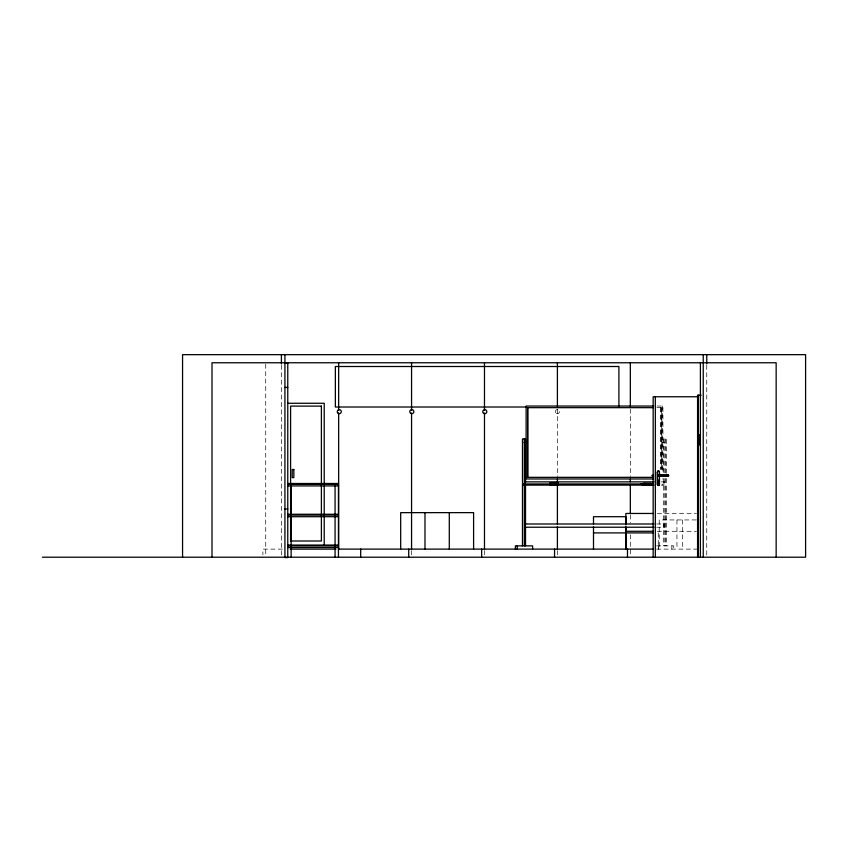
<?xml version="1.0" encoding="UTF-8"?>
<svg xmlns="http://www.w3.org/2000/svg" width="848" height="848" viewBox="0 0 848 848"><rect width="100%" height="100%" fill="white"/><g stroke="black" fill="none" stroke-linecap="round" stroke-linejoin="round"><path stroke-width="0.64" stroke-dasharray="4.24 3.18" d="M664.673 442.645C665.076 442.794 662.118 441.946 662.511 442.677M657.062 406.044L662.935 406.044L662.935 472.453M656.882 407.665L661.419 407.665L661.419 469.453M662.553 442.2L664.662 442.327M664.684 442.433L662.511 442.37L664.684 442.539M662.564 442.836L664.631 442.815M662.352 478.961L662.935 478.961M661.292 481.865L664.503 481.865L664.503 485.109L661.292 485.109M657.242 513.464L696.473 513.464M696.314 519.941L659.225 519.941L659.225 549.112M656.617 523.99L664.503 523.99L664.503 527.233L656.617 527.233M657.242 531.283L696.473 531.283M656.553 545.868L673.757 545.868L673.757 549.112M282.426 549.112L262.891 549.112L262.891 554.899M656.553 549.112L699.091 549.112M662.065 483.954L662.479 485.109M706.755 365.255L706.755 555.885M682.396 519.941L682.396 549.112M676.948 519.941L676.948 549.112M671.87 545.868L671.87 549.112M666.676 473.248L666.676 438.925L663.624 438.925L663.624 473.248M666.676 478.537L666.676 545.868M665.521 438.925L665.521 473.248M665.521 478.537L665.521 545.868M664.79 438.925L664.79 473.248M664.79 478.537L664.79 545.868M663.92 481.865L663.92 485.109M663.92 523.99L663.92 527.233M663.624 478.537L663.624 545.868M662.352 406.044L662.352 472.453M661.334 407.665L661.334 469.453M660.931 407.665L660.931 469.453M660.846 407.665L660.846 469.453M658.44 545.868L658.44 549.112M658.271 532.904L658.271 549.112M630.318 409.065L630.318 476.523M630.318 514.884L630.318 522.824M630.318 534.728L630.318 555.885M557.401 409.065L557.401 476.523M557.401 550.596L557.401 555.885M484.484 550.596L484.484 555.885M411.566 550.596L411.566 555.885M281.409 365.255L281.409 555.885M265.731 364.089L265.731 555.885M556.383 413.411A2.025 2.025 0 0 0 559.426 411.651A2.025 2.025 0 0 0 556.383 409.902A2.025 2.025 0 0 0 556.383 413.411"/><path stroke-width="1.27" d="M640.971 484.102L650.734 484.42C651.709 486.487 651.052 481.335 650.734 484.42M641.406 484.303L641.957 483.943C643.166 483.996 640.918 485.247 642.508 483.604M642.137 484.187L642.318 483.53L641.883 483.922L651.253 483.572M667.652 476.163C669.199 477.191 668.319 473.438 667.503 475.399M657.264 472.124L658.239 470.852L659.447 471.795L659.479 484.219L658.493 485.438L657.264 484.219L657.264 472.124L659.002 471.022M658.938 476.163C657.242 477.233 658.175 473.407 659.097 475.399M657.635 481.134L658.08 480.371L659.034 480.742L658.589 483.625L657.635 481.134L658.938 480.572M658.546 480.445L658.165 483.625M661.334 476.163L661.292 474.806L661.345 475.399M642.265 484.78L642.36 483.922M643.081 483.752L643.568 484.802M643.113 484.017L643.346 483.318L651.116 483.339M526.301 442.221L526.301 442.794M644.575 484.632C643.823 486.169 643.876 482.183 644.575 483.752M659.002 485.31L659.447 484.547M558.143 485.024L558.44 482.66L550.108 482.66L550.447 485.024M658.726 483.519L658.027 483.519M642.445 483.53L641.989 484.049L642.561 483.71M524.583 442.158L526.513 442.221M653.511 476.279L651.783 475.601L653.511 474.912M658.514 483.636L657.9 481.134M642.625 484.017L642.169 484.537L650.766 484.632M284.928 363.135L287.769 363.135M284.928 387.441L287.769 387.441M701.222 395.168L697.575 395.168L697.575 557.21M698.498 396.758L653.161 396.758L653.161 557.21M287.769 403.277L324.222 403.277L324.222 483.413M653.67 406.044L526.12 406.044L526.12 478.961L653.67 478.961M526.587 407.008L335.352 407.008L335.352 366.506L618.913 366.506L618.913 407.008M653.013 407.665L527.626 407.665L527.626 477.339L653.013 477.339M699.24 435.066L699.886 435.066M699.24 435.194L699.96 435.31L699.96 444.341L699.24 444.278M699.801 435.533L699.24 435.565M699.24 435.777L699.96 435.83M699.96 436.031L699.685 443.61M700.416 436.232L699.028 436.126L699.028 443.515L699.96 443.61M699.579 439.179L699.579 440.472M524.371 442.402L526.544 442.402M524.371 442.508L526.555 442.508M524.393 442.709L526.534 442.709M524.446 442.857L526.481 442.857M699.801 443.833L699.24 443.875M699.24 444.087L699.96 444.055M699.24 444.447L699.886 444.447M699.24 444.575L699.886 444.681L699.886 434.96L699.24 434.96L699.24 444.681M657.751 471.022L658.758 470.905M658.207 474.912L668.309 474.912M658.08 475.039L668.415 475.039M657.984 475.209L668.51 475.209M657.921 475.399L668.563 475.399M657.9 475.601L668.574 475.601M657.921 475.802L668.563 475.802M657.984 475.993L668.51 475.993M658.08 476.163L668.415 476.163M658.207 476.279L668.309 476.279M658.355 476.364L668.171 476.364M658.08 480.371L658.673 480.371M653.988 481.865L524.658 481.865L524.658 485.109M287.769 483.487L338.447 483.487L338.447 557.21M651.306 483.752L641.83 483.985L643.134 483.848M652.875 483.954L522.803 483.954L523.205 485.109L653.988 485.109M287.769 484.293L338.447 484.293M640.897 484.187L650.723 484.187M657.264 484.219L658.758 485.438L657.984 485.438M651.253 484.812L641.83 484.388L651.19 484.95M550.108 484.855L558.44 484.855M287.769 485.915L338.447 485.915M284.928 508.97L287.769 508.97M653.32 513.464L625.856 513.464L625.856 524.923M287.769 514.27L338.447 514.27M287.769 515.086L338.447 515.086M287.769 516.697L338.447 516.697M653.988 523.99L524.658 523.99L524.658 527.233L653.988 527.233M653.32 531.283L625.856 531.283L625.856 527.467M593.494 532.904L653.077 532.904M287.769 545.063L338.447 545.063M287.769 545.868L338.447 545.868M287.769 547.49L338.447 547.49M290.239 549.112L335.946 549.112M338.416 549.112L653.522 549.112M42.4 557.21L805.6 557.21L805.6 354.665L182.564 354.665L182.564 557.21M642.625 484.367L642 484.261L642.593 484.537M641.883 484.462L642.381 484.876M643.229 484.78L643.102 484.187M776.153 557.21L776.153 362.764L212.011 362.764L212.011 557.21M706.755 354.665L706.755 363.93M703.236 354.665L703.236 557.21M700.395 362.764L700.395 557.21M698.392 395.168L698.392 557.21M658.302 475.325L658.302 475.876M657.539 472.124L657.539 484.219M655.334 396.758L655.334 557.21M630.318 362.764L630.318 406.415M630.318 479.173L630.318 481.812M630.318 484.462L630.318 513.559M627.478 549.112L627.478 557.21M625.898 524.181L625.898 516.697L593.494 516.697L593.494 524.181M625.898 526.672L625.898 549.112M625.856 532.904L625.856 549.112M593.494 526.672L593.494 549.112M557.401 362.764L557.401 406.415M557.401 479.173L557.401 481.812M557.401 484.462L557.401 524.138M557.401 526.788L557.401 549.271M557.21 482.66L557.21 484.855M554.56 549.112L554.56 557.21M532.608 549.112L532.608 545.868L515.393 545.868L515.393 549.112M527.721 407.665L527.721 477.339M525.516 482.491L525.516 438.925L522.474 438.925L522.474 545.868M525.516 485.13L525.516 524.742M525.516 527.382L525.516 545.868M525.23 481.865L525.23 485.109M525.23 523.99L525.23 527.233M524.361 438.925L524.361 545.868M517.28 545.868L517.28 549.112M484.484 362.764L484.484 410.39M484.484 413.029L484.484 549.271M481.643 549.112L481.643 557.21M473.597 549.112L473.597 512.648L400.68 512.648L400.68 549.112M449.292 512.648L449.292 549.112M424.986 512.648L424.986 549.112M411.566 362.764L411.566 410.39M411.566 413.029L411.566 549.271M408.725 549.112L408.725 557.21M360.686 549.112L360.686 557.21M338.649 362.764L338.649 410.39M338.649 413.029L338.649 549.271M335.066 484.293L335.066 557.21M324.222 486.042L324.222 545.169M291.14 484.293L291.14 557.21M287.769 362.764L287.769 557.581L284.928 557.581L284.928 354.665M281.409 354.665L281.409 363.93M321.392 406.107L290.599 406.107L290.599 541.003L321.392 541.003L321.392 406.107M293.843 469.506L292.221 469.506L292.221 477.615L293.843 477.615L293.843 469.506M483.763 413.411A2.025 2.025 0 0 0 486.805 411.651A2.025 2.025 0 0 0 483.763 409.902A2.025 2.025 0 0 0 483.763 413.411M410.803 413.411A2.025 2.025 0 0 0 413.845 411.651A2.025 2.025 0 0 0 410.803 409.902A2.025 2.025 0 0 0 410.803 413.411M338.278 413.411A2.025 2.025 0 0 0 341.309 411.651A2.025 2.025 0 0 0 338.278 409.902A2.025 2.025 0 0 0 338.278 413.411"/></g></svg>
